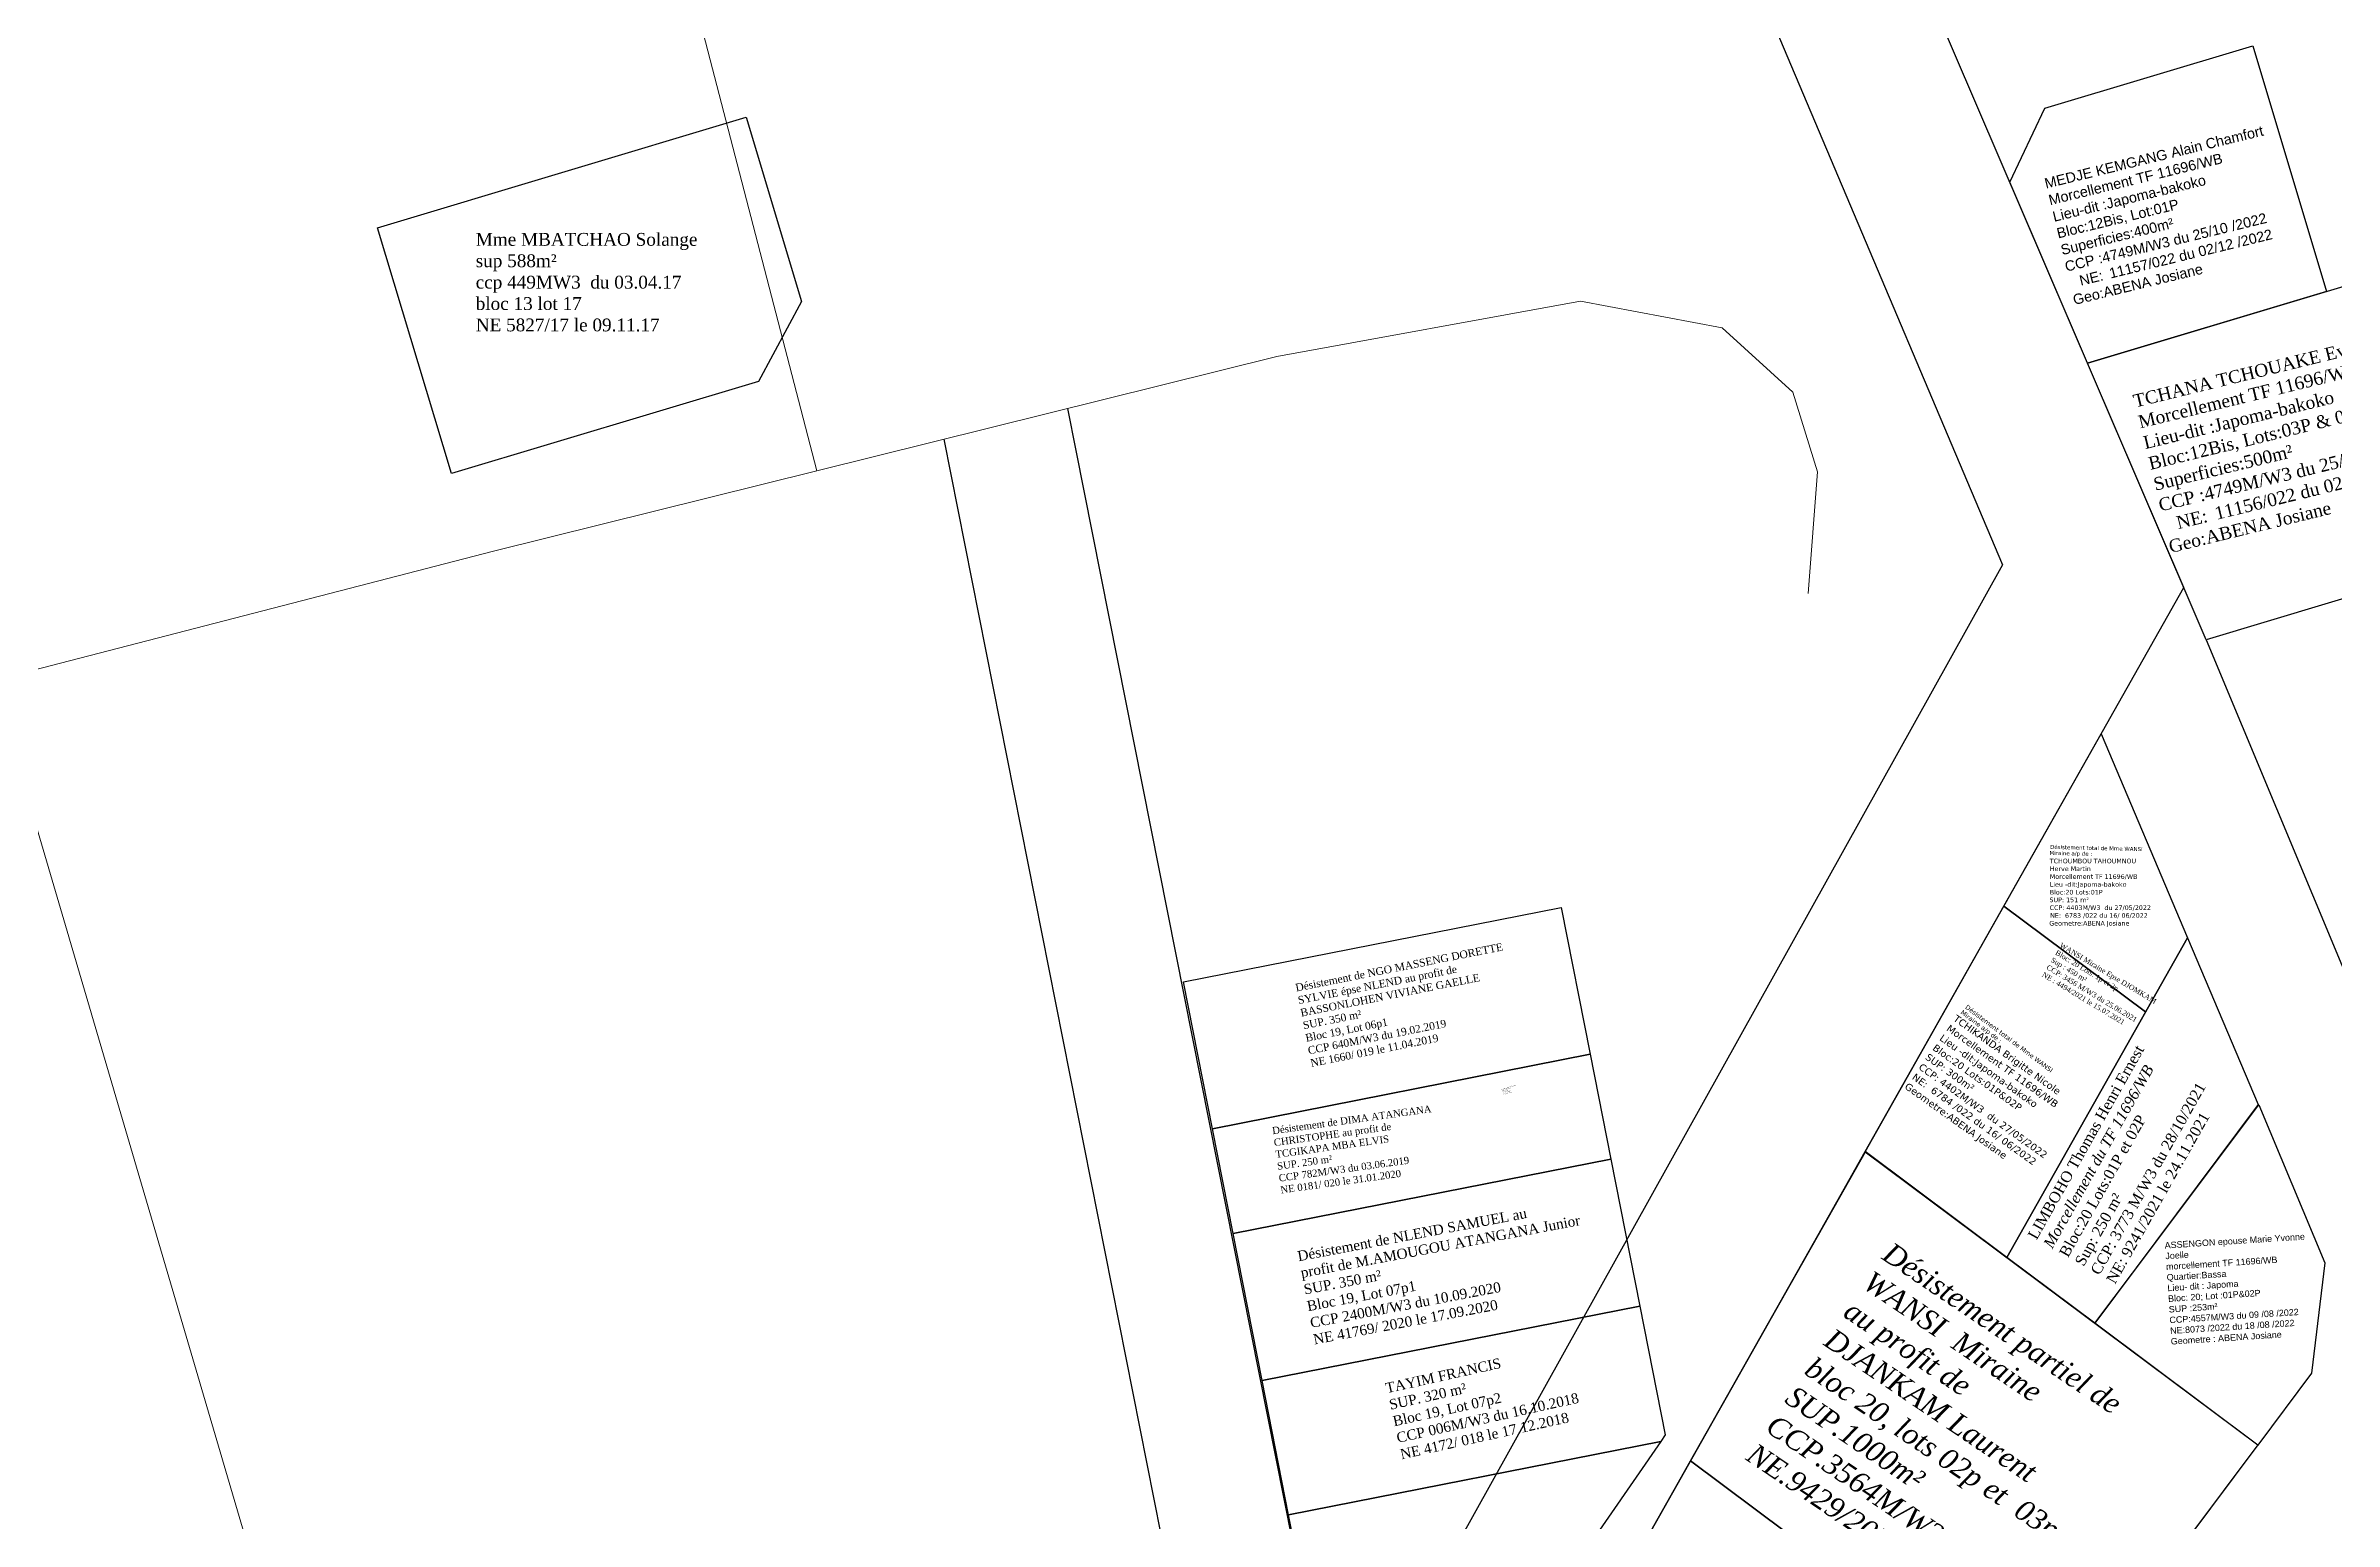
# Model space of a CAD drawing. Header units: millimetres. Extents: x 587399 to 927168, y 438565 to 1444955.
# Drawn here: x 591317.3 to 591495.6, y 444679.9 to 444794.9 of the extents above; entities that cross this region are included whole.
import ezdxf

# ---------------------------------------------------------------- set-up
doc = ezdxf.new("R2010")
doc.units = ezdxf.units.MM
doc.header["$LTSCALE"] = 2
for name, color, linetype, lineweight in [('Dossiers rejetés', 1, 'Continuous', 30), ('MAJ APRES LE 13.01.2023', 222, 'Continuous', 30), ('Roads_others', 24, 'Continuous', 9)]:
    doc.layers.add(name, color=color, linetype=linetype, lineweight=lineweight)
for name, color, linetype in [('end maj 26 02 2021', 7, 'Continuous'), ('MAJ AVRIL 2021', 7, 'Continuous'), ('MAJ DEC 2021', 234, 'Continuous'), ('MAJ JUILLET 2021', 7, 'Continuous'), ('MAJ NOV 2021', 7, 'Continuous'), ('MAJ OCT 2021', 7, 'Continuous')]:
    doc.layers.add(name, color=color, linetype=linetype)
doc.styles.get("Standard").update_dxf_attribs({"font": 'arial.ttf'})
doc.styles.add('STYLE3', font='tt0012m_.ttf', dxfattribs={"height": 13})
doc.styles.add('Times 1.0', font='times.ttf', dxfattribs={"width": 0.99, "height": 1})
doc.styles.add('verdana', font='verdana.ttf')

msp = doc.modelspace()

# ---------------------------------------------------------------- linework, layer by layer
msp.add_line((591485.617, 444748.588), (591501.865, 444709.575))
at = {"color": 5, "flags": 128}
for points in [[(591477.437, 444741.238), (591484.162, 444725.348), (591480.903, 444719.574), (591469.864, 444727.824)], [(591469.864, 444727.824), (591480.903, 444719.574), (591470.098, 444700.433), (591459.059, 444708.683)]]:
    msp.add_lwpolyline(points, close=True, dxfattribs=at)
at = {"flags": 128}
msp.add_lwpolyline([(591489.728, 444712.342), (591494.878, 444700.029), (591493.834, 444691.419), (591489.65, 444685.82), (591476.938, 444695.322), (591481.373, 444701.223)], close=True, dxfattribs=at)
at = {"layer": 'Dossiers rejetés', "lineweight": 30, "flags": 128}
msp.add_lwpolyline([(591265.136, 445455.647), (591292.014, 445408.277), (591304.987, 445380.749), (591335.978, 445347.262), (591370.521, 445264.526), (591591.499, 445304.44), (591608.749, 445116.241), (591578.944, 444936.369), (591522.003, 444915.223), (591436.947, 444877.41), (591441.096, 444822.125), (591469.757, 444754.412), (591425.908, 444675.656), (591370.164, 444592.699), (591273.017, 444517.158), (591262.763, 444510.846), (591206.464, 444602.089), (591101.464, 444952.089), (591061.464, 445040.089), (590953.466, 445042.089), (590953.074, 445075.007), (590860.574, 445152.399), (590846.464, 445261.089), (591098.464, 445350.089)], close=True, dxfattribs=at)
at = {"layer": 'end maj 26 02 2021', "color": 6, "linetype": 'ByBlock', "lineweight": -3, "ltscale": 0.0014, "flags": 128}
msp.add_lwpolyline([(591281.22, 444508), (591380.06, 444584.856), (591436.93, 444669.494), (591483.876, 444752.657), (591453.438, 444823.58), (591449.939, 444870.203), (591528.271, 444905.027), (591590.351, 444928.084), (591620.988, 445113.034)], dxfattribs=at)
msp.add_lwpolyline([(591281.22, 444508), (591380.06, 444584.856), (591436.93, 444669.494), (591483.876, 444752.657), (591453.438, 444823.58), (591449.939, 444870.203), (591528.271, 444905.027), (591590.351, 444928.084), (591620.988, 445113.034)], dxfattribs=at)
msp.add_lwpolyline([(591281.22, 444508), (591380.06, 444584.856), (591436.93, 444669.494), (591483.876, 444752.657), (591453.438, 444823.58), (591449.939, 444870.203), (591528.271, 444905.027), (591590.351, 444928.084), (591620.988, 445113.034)], dxfattribs=at)
msp.add_lwpolyline([(591281.22, 444508), (591380.06, 444584.856), (591436.93, 444669.494), (591483.876, 444752.657), (591453.438, 444823.58), (591449.939, 444870.203), (591528.271, 444905.027), (591590.351, 444928.084), (591620.988, 445113.034)], dxfattribs=at)
at = {"layer": 'end maj 26 02 2021', "color": 150, "flags": 128}
msp.add_lwpolyline([(591371.87, 444789.31), (591376.18, 444774.94), (591372.83, 444768.72), (591348.89, 444761.54), (591343.14, 444780.69)], close=True, dxfattribs=at)
msp.add_lwpolyline([(591371.87, 444789.31), (591376.18, 444774.94), (591372.83, 444768.72), (591348.89, 444761.54), (591343.14, 444780.69)], close=True, dxfattribs=at)
at = {"layer": 'end maj 26 02 2021', "color": 150, "lineweight": -3, "flags": 128}
for points in [[(591435.372, 444727.724), (591437.629, 444716.277), (591408.195, 444710.474), (591405.939, 444721.921)], [(591435.372, 444727.724), (591437.629, 444716.277), (591408.195, 444710.474), (591405.939, 444721.921)], [(591435.372, 444727.724), (591437.629, 444716.277), (591408.195, 444710.474), (591405.939, 444721.921)], [(591435.372, 444727.724), (591437.629, 444716.277), (591408.195, 444710.474), (591405.939, 444721.921)], [(591437.628, 444716.277), (591439.241, 444708.102), (591409.808, 444702.299), (591408.197, 444710.474)], [(591437.628, 444716.277), (591439.241, 444708.102), (591409.808, 444702.299), (591408.197, 444710.474)], [(591437.628, 444716.277), (591439.241, 444708.102), (591409.808, 444702.299), (591408.197, 444710.474)], [(591437.628, 444716.277), (591439.241, 444708.102), (591409.808, 444702.299), (591408.197, 444710.474)], [(591439.241, 444708.102), (591441.497, 444696.655), (591412.065, 444690.849), (591409.807, 444702.299)], [(591439.241, 444708.102), (591441.497, 444696.655), (591412.065, 444690.849), (591409.807, 444702.299)], [(591439.241, 444708.102), (591441.497, 444696.655), (591412.065, 444690.849), (591409.807, 444702.299)], [(591439.241, 444708.102), (591441.497, 444696.655), (591412.065, 444690.849), (591409.807, 444702.299)], [(591441.499, 444696.655), (591443.477, 444686.615), (591443.121, 444686.1), (591414.128, 444680.385), (591412.065, 444690.849)], [(591441.499, 444696.655), (591443.477, 444686.615), (591443.121, 444686.1), (591414.128, 444680.385), (591412.065, 444690.849)], [(591441.499, 444696.655), (591443.477, 444686.615), (591443.121, 444686.1), (591414.128, 444680.385), (591412.065, 444690.849)], [(591441.499, 444696.655), (591443.477, 444686.615), (591443.121, 444686.1), (591414.128, 444680.385), (591412.065, 444690.849)], [(591443.121, 444686.1), (591430.657, 444668.07), (591422.458, 444658.105), (591422.458, 444658.105), (591418.314, 444659.149), (591414.129, 444680.38)], [(591443.121, 444686.1), (591430.657, 444668.07), (591422.458, 444658.105), (591422.458, 444658.105), (591418.314, 444659.149), (591414.129, 444680.38)], [(591443.121, 444686.1), (591430.657, 444668.07), (591422.458, 444658.105), (591422.458, 444658.105), (591418.314, 444659.149), (591414.129, 444680.38)], [(591443.121, 444686.1), (591430.657, 444668.07), (591422.458, 444658.105), (591422.458, 444658.105), (591418.314, 444659.149), (591414.129, 444680.38)]]:
    msp.add_lwpolyline(points, close=True, dxfattribs=at)
at = {"layer": 'end maj 26 02 2021', "color": 150}
msp.add_lwpolyline([(591437.628, 444716.277), (591439.241, 444708.102), (591409.809, 444702.296), (591408.195, 444710.474)], close=True, dxfattribs=at)
msp.add_lwpolyline([(591437.628, 444716.277), (591439.241, 444708.102), (591409.809, 444702.296), (591408.195, 444710.474)], close=True, dxfattribs=at)
msp.add_lwpolyline([(591437.628, 444716.277), (591439.241, 444708.102), (591409.809, 444702.296), (591408.195, 444710.474)], close=True, dxfattribs=at)
msp.add_lwpolyline([(591437.628, 444716.277), (591439.241, 444708.102), (591409.809, 444702.296), (591408.195, 444710.474)], close=True, dxfattribs=at)
at = {"layer": 'MAJ APRES LE 13.01.2023', "color": 6, "lineweight": 30, "flags": 128}
msp.add_lwpolyline([(591489.247, 444794.879), (591494.994, 444775.723), (591476.369, 444770.136), (591470.318, 444784.235), (591473.038, 444790.017)], close=True, dxfattribs=at)
at = {"layer": 'MAJ APRES LE 13.01.2023', "flags": 128}
msp.add_lwpolyline([(591498.203, 444776.686), (591504.897, 444754.372), (591485.617, 444748.588), (591476.369, 444770.136)], close=True, dxfattribs=at)
at = {"layer": 'MAJ AVRIL 2021', "color": 5, "flags": 128}
msp.add_lwpolyline([(591459.054, 444708.686), (591489.643, 444685.826), (591481.627, 444675.101), (591468.399, 444657.399), (591455.037, 444639.521), (591429.577, 444658.549), (591436.925, 444669.485), (591441.465, 444677.528), (591452.418, 444696.93)], close=True, dxfattribs=at)
msp.add_lwpolyline([(591459.054, 444708.686), (591489.643, 444685.826), (591481.627, 444675.101), (591468.399, 444657.399), (591455.037, 444639.521), (591429.577, 444658.549), (591436.925, 444669.485), (591441.465, 444677.528), (591452.418, 444696.93)], close=True, dxfattribs=at)
at = {"layer": 'MAJ AVRIL 2021', "color": 150, "lineweight": -3, "flags": 128}
msp.add_lwpolyline([(591459.059, 444708.683), (591489.648, 444685.823)], dxfattribs=at)
msp.add_lwpolyline([(591459.059, 444708.683), (591489.648, 444685.823)], dxfattribs=at)
at = {"layer": 'MAJ DEC 2021', "color": 6, "lineweight": -3, "flags": 128}
msp.add_lwpolyline([(591445.451, 444684.576), (591473.212, 444663.83), (591467.044, 444655.586), (591440.343, 444675.54)], close=True, dxfattribs=at)
at = {"layer": 'MAJ JUILLET 2021', "flags": 128}
msp.add_lwpolyline([(591477.434, 444741.245), (591484.159, 444725.355), (591470.095, 444700.441), (591459.056, 444708.69)], close=True, dxfattribs=at)
msp.add_lwpolyline([(591477.434, 444741.245), (591484.159, 444725.355), (591470.095, 444700.441), (591459.056, 444708.69)], close=True, dxfattribs=at)
at = {"layer": 'MAJ NOV 2021', "flags": 128}
msp.add_lwpolyline([(591484.162, 444725.348), (591489.663, 444712.35), (591476.937, 444695.321), (591470.098, 444700.433)], close=True, dxfattribs=at)
msp.add_lwpolyline([(591484.162, 444725.348), (591489.663, 444712.35), (591476.937, 444695.321), (591470.098, 444700.433)], close=True, dxfattribs=at)
at = {"layer": 'MAJ NOV 2021', "lineweight": -3, "flags": 128}
msp.add_lwpolyline([(591459.069, 444708.683), (591489.648, 444685.823), (591473.212, 444663.83), (591445.451, 444684.576)], close=True, dxfattribs=at)
msp.add_lwpolyline([(591459.069, 444708.683), (591489.648, 444685.823), (591473.212, 444663.83), (591445.451, 444684.576)], close=True, dxfattribs=at)
at = {"layer": 'MAJ OCT 2021', "lineweight": -3}
msp.add_line((591409.669, 444651.31), (591387.278, 444764.209), dxfattribs=at)
at = {"layer": 'MAJ OCT 2021', "lineweight": -3, "flags": 128}
msp.add_lwpolyline([(591396.896, 444766.598), (591420.239, 444648.9), (591416.933, 444635.775), (591405.97, 444622.443)], dxfattribs=at)
at = {"layer": 'Roads_others'}
msp.add_line((591377.369, 444761.748), (591326.059, 444959.487), dxfattribs=at)
for points in [[(591454.612, 444752.197), (591455.346, 444761.672), (591453.408, 444767.883), (591447.897, 444772.896), (591436.871, 444774.963), (591413.207, 444770.65), (591377.369, 444761.748), (591352.176, 444755.499), (591313.186, 444745.4), (591241.272, 444722.82), (591187.125, 444705.797), (591179.08, 444702.384), (591170.449, 444696.759)], [(591255.372, 444490.232), (591329.324, 444540.296), (591348.651, 444562.801), (591354.287, 444587.945), (591354.277, 444597.706), (591336.936, 444664.68), (591313.186, 444745.4)]]:
    msp.add_lwpolyline(points, dxfattribs=at)

# ---------------------------------------------------------------- texts
at = {"color": 1, "ltscale": 0.8, "style": 'verdana'}
for s, height, rotation, p in [('Désistement total de Mme WANSI ', 0.31053, 358.55797, (591473.455, 444732.287)), ('Miraine a/p de :', 0.31053, 358.55797, (591473.411, 444731.819)), ('Désistement total de Mme WANSI ', 0.36117, 322.95175, (591466.805, 444719.882)), ('Miraine a/p de :', 0.36117, 322.95175, (591466.447, 444719.469))]:
    msp.add_text(s, height=height, rotation=rotation, dxfattribs=at).set_placement(p)
at = {"style": 'verdana'}
for s, p in [('TCHOUMBOU TAHOUMNOU', (591473.429, 444731.161)), ('Herve Martin', (591473.435, 444730.554)), ('Bloc:20 Lots:01P', (591473.436, 444728.73)), ('SUP: 151 m²', (591473.411, 444728.131)), ('CCP: 4403M/W3  du 27/05/2022', (591473.425, 444727.523)), ('NE:  6783 /022 du 16/ 06/2022', (591473.458, 444726.916))]:
    msp.add_text(s, height=0.35927, dxfattribs=at).set_placement(p)
at = {"color": 1, "style": 'verdana'}
for s, p in [('Lieu -dit:Japoma-bakoko', (591473.434, 444729.338)), ('Morcellement TF 11696/WB', (591473.436, 444729.946)), ('            Geometre:ABENA Josiane', (591471.516, 444726.308))]:
    msp.add_text(s, height=0.35927, dxfattribs=at).set_placement(p)
for s, p in [('Morcellement TF 11696/WB', (591465.334, 444718.175)), ('Lieu -dit:Japoma-bakoko', (591464.789, 444717.419)), ('Geometre:ABENA Josiane', (591462.074, 444713.649))]:
    msp.add_text(s, height=0.5508, rotation=324.39378, dxfattribs=at).set_placement(p)
at = {"style": 'verdana'}
for s, p in [('TCHIKANDA Brigitte Nicole', (591465.868, 444718.939)), ('SUP: 300m²', (591463.684, 444715.935)), ('Bloc:20 Lots:01P&02P', (591464.249, 444716.659)), ('NE:  6784 /022 du 16/ 06/2022', (591462.652, 444714.381)), ('CCP: 4402M/W3  du 27/05/2022', (591463.159, 444715.165))]:
    msp.add_text(s, height=0.5508, rotation=324.39378, dxfattribs=at).set_placement(p)
at = {"insert": (591482.369, 444701.63), "char_height": 0.5, "attachment_point": 1, "rotation": 3.65727}
msp.add_mtext_dynamic_manual_height_columns('\\A1;ASSENGON epouse Marie Yvonne \\PJoelle\\P{\\C1;morcellement TF 11696/WB\\P\\C0;Quartier:Bassa\\PLieu- dit : Japoma\\PBloc: 20; Lot :01P&02P\\PSUP :253m²\\PCCP:4557M/W3 du 09 /08 /2022\\PNE:8073 /2022 du 18 /08 /2022\\PGeometre : ABENA Josiane}', width=23.5716, gutter_width=12.5, heights=[0], dxfattribs=at)
at = {"layer": 'end maj 26 02 2021', "color": 150, "linetype": 'ByBlock', "lineweight": -3, "ltscale": 0.0014, "insert": (591350.787, 444780.289), "char_height": 1, "width": 22.04302, "attachment_point": 1, "style": 'Times 1.0'}
msp.add_mtext('Mme MBATCHAO Solange\\Psup 588m²\\Pccp 449MW3  du 03.04.17\\Pbloc 13 lot 17\\PNE 5827/17 le 09.11.17', dxfattribs=at)
msp.add_mtext('Mme MBATCHAO Solange\\Psup 588m²\\Pccp 449MW3  du 03.04.17\\Pbloc 13 lot 17\\PNE 5827/17 le 09.11.17', dxfattribs=at)
at = {"layer": 'end maj 26 02 2021', "color": 150, "lineweight": -3, "insert": (591414.605, 444721.75), "char_height": 0.59885, "width": 21.20097, "attachment_point": 1, "rotation": 11.25536}
msp.add_mtext('{\\fTimes New Roman|b0|i0|c0|p18;\\W0.99;\\C1;Désistement de NGO MASSENG DORETTE\\PSYLVIE épse NLEND au profit de\\P\\C256;BASSONLOHEN VIVIANE GAELLE\\PSUP. 350 m²\\PBloc 19, Lot 06p1\\PCCP 640M/W3 du 19.02.2019\\PNE 1660/ 019 le 11.04.2019}', dxfattribs=at)
msp.add_mtext('{\\fTimes New Roman|b0|i0|c0|p18;\\W0.99;\\C1;Désistement de NGO MASSENG DORETTE\\PSYLVIE épse NLEND au profit de\\P\\C256;BASSONLOHEN VIVIANE GAELLE\\PSUP. 350 m²\\PBloc 19, Lot 06p1\\PCCP 640M/W3 du 19.02.2019\\PNE 1660/ 019 le 11.04.2019}', dxfattribs=at)
msp.add_mtext('{\\fTimes New Roman|b0|i0|c0|p18;\\W0.99;\\C1;Désistement de NGO MASSENG DORETTE\\PSYLVIE épse NLEND au profit de\\P\\C256;BASSONLOHEN VIVIANE GAELLE\\PSUP. 350 m²\\PBloc 19, Lot 06p1\\PCCP 640M/W3 du 19.02.2019\\PNE 1660/ 019 le 11.04.2019}', dxfattribs=at)
msp.add_mtext('{\\fTimes New Roman|b0|i0|c0|p18;\\W0.99;\\C1;Désistement de NGO MASSENG DORETTE\\PSYLVIE épse NLEND au profit de\\P\\C256;BASSONLOHEN VIVIANE GAELLE\\PSUP. 350 m²\\PBloc 19, Lot 06p1\\PCCP 640M/W3 du 19.02.2019\\PNE 1660/ 019 le 11.04.2019}', dxfattribs=at)
at = {"layer": 'end maj 26 02 2021', "insert": (591430.713, 444713.562), "char_height": 0.06401, "attachment_point": 1, "rotation": 17.8547}
msp.add_mtext_dynamic_manual_height_columns('{\\fTimes New Roman|b0|i0|c0|p18;DIMA Atangana Christophe\\PBloc: 19 lot : 6p2 \\PSup: 250 m²\\PCcp: 457M/W3 du 08/11/2018\\PNE: 1119/2019 le 15/03/2019}', width=58.24907, gutter_width=12.5, heights=[27.447], dxfattribs=at)
msp.add_mtext_dynamic_manual_height_columns('{\\fTimes New Roman|b0|i0|c0|p18;DIMA Atangana Christophe\\PBloc: 19 lot : 6p2 \\PSup: 250 m²\\PCcp: 457M/W3 du 08/11/2018\\PNE: 1119/2019 le 15/03/2019}', width=58.24907, gutter_width=12.5, heights=[27.447], dxfattribs=at)
msp.add_mtext_dynamic_manual_height_columns('{\\fTimes New Roman|b0|i0|c0|p18;DIMA Atangana Christophe\\PBloc: 19 lot : 6p2 \\PSup: 250 m²\\PCcp: 457M/W3 du 08/11/2018\\PNE: 1119/2019 le 15/03/2019}', width=58.24907, gutter_width=12.5, heights=[27.447], dxfattribs=at)
msp.add_mtext_dynamic_manual_height_columns('{\\fTimes New Roman|b0|i0|c0|p18;DIMA Atangana Christophe\\PBloc: 19 lot : 6p2 \\PSup: 250 m²\\PCcp: 457M/W3 du 08/11/2018\\PNE: 1119/2019 le 15/03/2019}', width=58.24907, gutter_width=12.5, heights=[27.447], dxfattribs=at)
at = {"layer": 'end maj 26 02 2021', "color": 150, "linetype": 'ByBlock', "lineweight": -3, "ltscale": 0.0014, "attachment_point": 1, "style": 'Times 1.0'}
for s, insert, char_height, width, rotation in [('{\\C1;Désistement de DIMA ATANGANA\\PCHRISTOPHE au profit de\\C256;\\PTCGIKAPA MBA ELVIS\\PSUP. 250 m²\\PCCP 782M/W3 du 03.06.2019\\PNE 0181/ 020 le 31.01.2020}', (591412.81, 444710.594), 0.55936, 13.18326, 7.90972), ('{\\C1;Désistement de DIMA ATANGANA\\PCHRISTOPHE au profit de\\C256;\\PTCGIKAPA MBA ELVIS\\PSUP. 250 m²\\PCCP 782M/W3 du 03.06.2019\\PNE 0181/ 020 le 31.01.2020}', (591412.81, 444710.594), 0.55936, 13.18326, 7.90972), ('{\\C1;Désistement de DIMA ATANGANA\\PCHRISTOPHE au profit de\\C256;\\PTCGIKAPA MBA ELVIS\\PSUP. 250 m²\\PCCP 782M/W3 du 03.06.2019\\PNE 0181/ 020 le 31.01.2020}', (591412.81, 444710.594), 0.55936, 13.18326, 7.90972), ('{\\C1;Désistement de DIMA ATANGANA\\PCHRISTOPHE au profit de\\C256;\\PTCGIKAPA MBA ELVIS\\PSUP. 250 m²\\PCCP 782M/W3 du 03.06.2019\\PNE 0181/ 020 le 31.01.2020}', (591412.81, 444710.594), 0.55936, 13.18326, 7.90972), ('{\\C1;Désistement de \\fTimes New Roman|b0|i0|c186|p18;NLEND SAMUEL\\fTimes New Roman|b0|i0|c0|p18; au \\Pprofit de M.AMOUGOU ATANGANA Junior\\fTimes New Roman|b0|i0|c186|p18;\\P\\C256;SUP. 350 m²\\PBloc 19, Lot 07p1\\PCCP \\fTimes New Roman|b0|i0|c0|p18;2400\\fTimes New Roman|b0|i0|c186|p18;M/W3 du \\fTimes New Roman|b0|i0|c0|p18;10.09.2020\\fTimes New Roman|b0|i0|c186|p18;\\PNE 4\\fTimes New Roman|b0|i0|c0|p18;1769\\fTimes New Roman|b0|i0|c186|p18;/ \\fTimes New Roman|b0|i0|c0|p18;2020\\fTimes New Roman|b0|i0|c186|p18; le 17.\\fTimes New Roman|b0|i0|c0|p18;09\\fTimes New Roman|b0|i0|c186|p18;.20\\fTimes New Roman|b0|i0|c0|p18;20}', (591414.752, 444700.918), 0.792216, 50.52063, 10.75234), ('{\\C1;Désistement de \\fTimes New Roman|b0|i0|c186|p18;NLEND SAMUEL\\fTimes New Roman|b0|i0|c0|p18; au \\Pprofit de M.AMOUGOU ATANGANA Junior\\fTimes New Roman|b0|i0|c186|p18;\\P\\C256;SUP. 350 m²\\PBloc 19, Lot 07p1\\PCCP \\fTimes New Roman|b0|i0|c0|p18;2400\\fTimes New Roman|b0|i0|c186|p18;M/W3 du \\fTimes New Roman|b0|i0|c0|p18;10.09.2020\\fTimes New Roman|b0|i0|c186|p18;\\PNE 4\\fTimes New Roman|b0|i0|c0|p18;1769\\fTimes New Roman|b0|i0|c186|p18;/ \\fTimes New Roman|b0|i0|c0|p18;2020\\fTimes New Roman|b0|i0|c186|p18; le 17.\\fTimes New Roman|b0|i0|c0|p18;09\\fTimes New Roman|b0|i0|c186|p18;.20\\fTimes New Roman|b0|i0|c0|p18;20}', (591414.752, 444700.918), 0.792216, 50.52063, 10.75234), ('{\\C1;Désistement de \\fTimes New Roman|b0|i0|c186|p18;NLEND SAMUEL\\fTimes New Roman|b0|i0|c0|p18; au \\Pprofit de M.AMOUGOU ATANGANA Junior\\fTimes New Roman|b0|i0|c186|p18;\\P\\C256;SUP. 350 m²\\PBloc 19, Lot 07p1\\PCCP \\fTimes New Roman|b0|i0|c0|p18;2400\\fTimes New Roman|b0|i0|c186|p18;M/W3 du \\fTimes New Roman|b0|i0|c0|p18;10.09.2020\\fTimes New Roman|b0|i0|c186|p18;\\PNE 4\\fTimes New Roman|b0|i0|c0|p18;1769\\fTimes New Roman|b0|i0|c186|p18;/ \\fTimes New Roman|b0|i0|c0|p18;2020\\fTimes New Roman|b0|i0|c186|p18; le 17.\\fTimes New Roman|b0|i0|c0|p18;09\\fTimes New Roman|b0|i0|c186|p18;.20\\fTimes New Roman|b0|i0|c0|p18;20}', (591414.752, 444700.918), 0.792216, 50.52063, 10.75234), ('{\\C1;Désistement de \\fTimes New Roman|b0|i0|c186|p18;NLEND SAMUEL\\fTimes New Roman|b0|i0|c0|p18; au \\Pprofit de M.AMOUGOU ATANGANA Junior\\fTimes New Roman|b0|i0|c186|p18;\\P\\C256;SUP. 350 m²\\PBloc 19, Lot 07p1\\PCCP \\fTimes New Roman|b0|i0|c0|p18;2400\\fTimes New Roman|b0|i0|c186|p18;M/W3 du \\fTimes New Roman|b0|i0|c0|p18;10.09.2020\\fTimes New Roman|b0|i0|c186|p18;\\PNE 4\\fTimes New Roman|b0|i0|c0|p18;1769\\fTimes New Roman|b0|i0|c186|p18;/ \\fTimes New Roman|b0|i0|c0|p18;2020\\fTimes New Roman|b0|i0|c186|p18; le 17.\\fTimes New Roman|b0|i0|c0|p18;09\\fTimes New Roman|b0|i0|c186|p18;.20\\fTimes New Roman|b0|i0|c0|p18;20}', (591414.752, 444700.918), 0.792216, 50.52063, 10.75234), ('{\\C256;TAYIM FRANCIS\\PSUP. 320 m²\\PBloc 19, Lot 07p2\\PCCP 006M/W3 du 16.10.2018\\PNE 4172/ 018 le 17.12.2018}', (591421.605, 444690.627), 0.79222, 50.52063, 12.50907), ('{\\C256;TAYIM FRANCIS\\PSUP. 320 m²\\PBloc 19, Lot 07p2\\PCCP 006M/W3 du 16.10.2018\\PNE 4172/ 018 le 17.12.2018}', (591421.605, 444690.627), 0.79222, 50.52063, 12.50907), ('{\\C256;TAYIM FRANCIS\\PSUP. 320 m²\\PBloc 19, Lot 07p2\\PCCP 006M/W3 du 16.10.2018\\PNE 4172/ 018 le 17.12.2018}', (591421.605, 444690.627), 0.79222, 50.52063, 12.50907), ('{\\C256;TAYIM FRANCIS\\PSUP. 320 m²\\PBloc 19, Lot 07p2\\PCCP 006M/W3 du 16.10.2018\\PNE 4172/ 018 le 17.12.2018}', (591421.605, 444690.627), 0.79222, 50.52063, 12.50907)]:
    msp.add_mtext(s, dxfattribs=dict(at, insert=insert, char_height=char_height, width=width, rotation=rotation))
at = {"layer": 'MAJ APRES LE 13.01.2023', "color": 6, "lineweight": 30, "insert": (591472.95, 444784.521), "char_height": 0.8, "attachment_point": 1, "rotation": 13.70557}
msp.add_mtext_dynamic_manual_height_columns('\\A1;{\\C7;MEDJE KEMGANG Alain Chamfort\\P\\C1;Morcellement TF 11696/WB\\P\\C256;Lieu-dit :Japoma-bakoko\\PBloc:12Bis, Lot:01P\\PSuperficies:400m²\\PCCP :4749M/W3 du 25/10 /2022\\P\\W2.709; \\W1;NE:\\W1.684; \\W1;11157/022 du 02/12 /2022\\P\\C7;Geo:ABENA Josiane}', width=38.63325, gutter_width=12.5, heights=[0], dxfattribs=at)
at = {"layer": 'MAJ APRES LE 13.01.2023', "insert": (591479.844, 444767.647), "char_height": 1, "attachment_point": 1, "rotation": 13.70557}
msp.add_mtext_dynamic_manual_height_columns('\\A1;{\\fTimes New Roman|b0|i0|c0|p18;TCHANA TCHOUAKE Evance\\P\\C1;Morcellement TF 11696/WB\\P\\C256;Lieu-dit :Japoma-bakoko\\PBloc:12Bis, Lots:03P & 05P\\PSuperficies:500m²\\PCCP :4749M/W3 du 25/10 /2022\\P{\\W2.70898; }NE:{\\W1.68359; }11156/022 du 02/12 /2022\\P\\C1;Geo:ABENA Josiane}', width=38.63325, gutter_width=12.5, heights=[0], dxfattribs=at)
at = {"layer": 'MAJ JUILLET 2021', "insert": (591474.366, 444724.998), "char_height": 0.4, "attachment_point": 1, "rotation": 328.97473}
msp.add_mtext('{\\fTimes New Roman|b0|i0|c0|p18;WANSI Miraine Epse DJOMKAM \\PBloc: 20 Lots: 1p et 2p\\PSup : 450 m²\\PCCP: 3456 M/W3 du 25.06.2021\\PNE : 4494/2021 le 15.07.2021}', dxfattribs=at)
at = {"layer": 'MAJ NOV 2021', "insert": (591471.674, 444702.175), "char_height": 0.8417, "width": 16.73817, "attachment_point": 1, "rotation": 60.55687, "style": 'STYLE3'}
msp.add_mtext('\\A1;{\\fTimes New Roman|b0|i0|c0|p18;LIMBOHO Thomas Henri Ernest\\P\\fTimes New Roman|b0|i1|c0|p18;\\C1;Morcellement du TF 11696/WB\\fTimes New Roman|b0|i0|c0|p18;\\C256;\\PBloc:20 Lots:01P et 02P\\PSup: 250 m²\\PCCP: 3773 M/W3 du 28/10/2021\\PNE: 9241/2021 le 24.11.2021}', dxfattribs=at)
msp.add_mtext('\\A1;{\\fTimes New Roman|b0|i0|c0|p18;LIMBOHO Thomas Henri Ernest\\P\\fTimes New Roman|b0|i1|c0|p18;\\C1;Morcellement du TF 11696/WB\\fTimes New Roman|b0|i0|c0|p18;\\C256;\\PBloc:20 Lots:01P et 02P\\PSup: 250 m²\\PCCP: 3773 M/W3 du 28/10/2021\\PNE: 9241/2021 le 24.11.2021}', dxfattribs=at)
at = {"layer": 'MAJ NOV 2021', "color": 150, "linetype": 'ByBlock', "lineweight": -3, "ltscale": 0.0014, "insert": (591461.171, 444701.712), "char_height": 1.62, "width": 95.70687, "attachment_point": 1, "rotation": 325.90338, "style": 'Times 1.0'}
msp.add_mtext('{\\fTimes New Roman|b0|i1|c0|p18;\\C1;Désistement partiel de\\C7; \\PWANSI  Miraine \\P\\C1;au profit de \\C7;\\PDJANKAM Laurent \\Pbloc 20, lots 02p et  03p \\PSUP.1000m²\\PCCP.3564M/W3 du 05.08.2021\\PNE.9429/2021  le 26.11.2021 }', dxfattribs=at)
msp.add_mtext('{\\fTimes New Roman|b0|i1|c0|p18;\\C1;Désistement partiel de\\C7; \\PWANSI  Miraine \\P\\C1;au profit de \\C7;\\PDJANKAM Laurent \\Pbloc 20, lots 02p et  03p \\PSUP.1000m²\\PCCP.3564M/W3 du 05.08.2021\\PNE.9429/2021  le 26.11.2021 }', dxfattribs=at)

doc.saveas('drawing.dxf')
